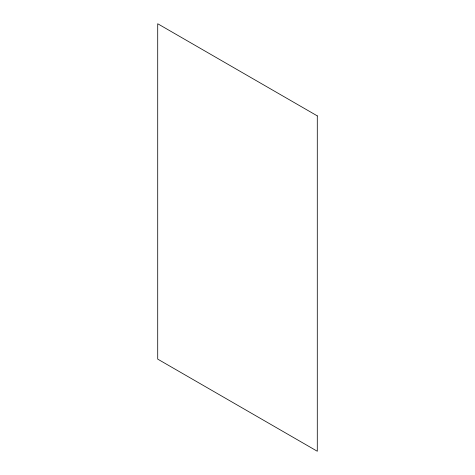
<?xml version="1.0" encoding="UTF-8"?>
<svg xmlns="http://www.w3.org/2000/svg" width="475" height="475" viewBox="0 0 475 475"><rect width="100%" height="100%" fill="white"/><g stroke="black" fill="none" stroke-linecap="round" stroke-linejoin="round"><path stroke-width="0.71" d="M317.288 115.882L157.712 23.75L157.712 359.118L317.288 451.25L317.288 115.882"/></g></svg>
